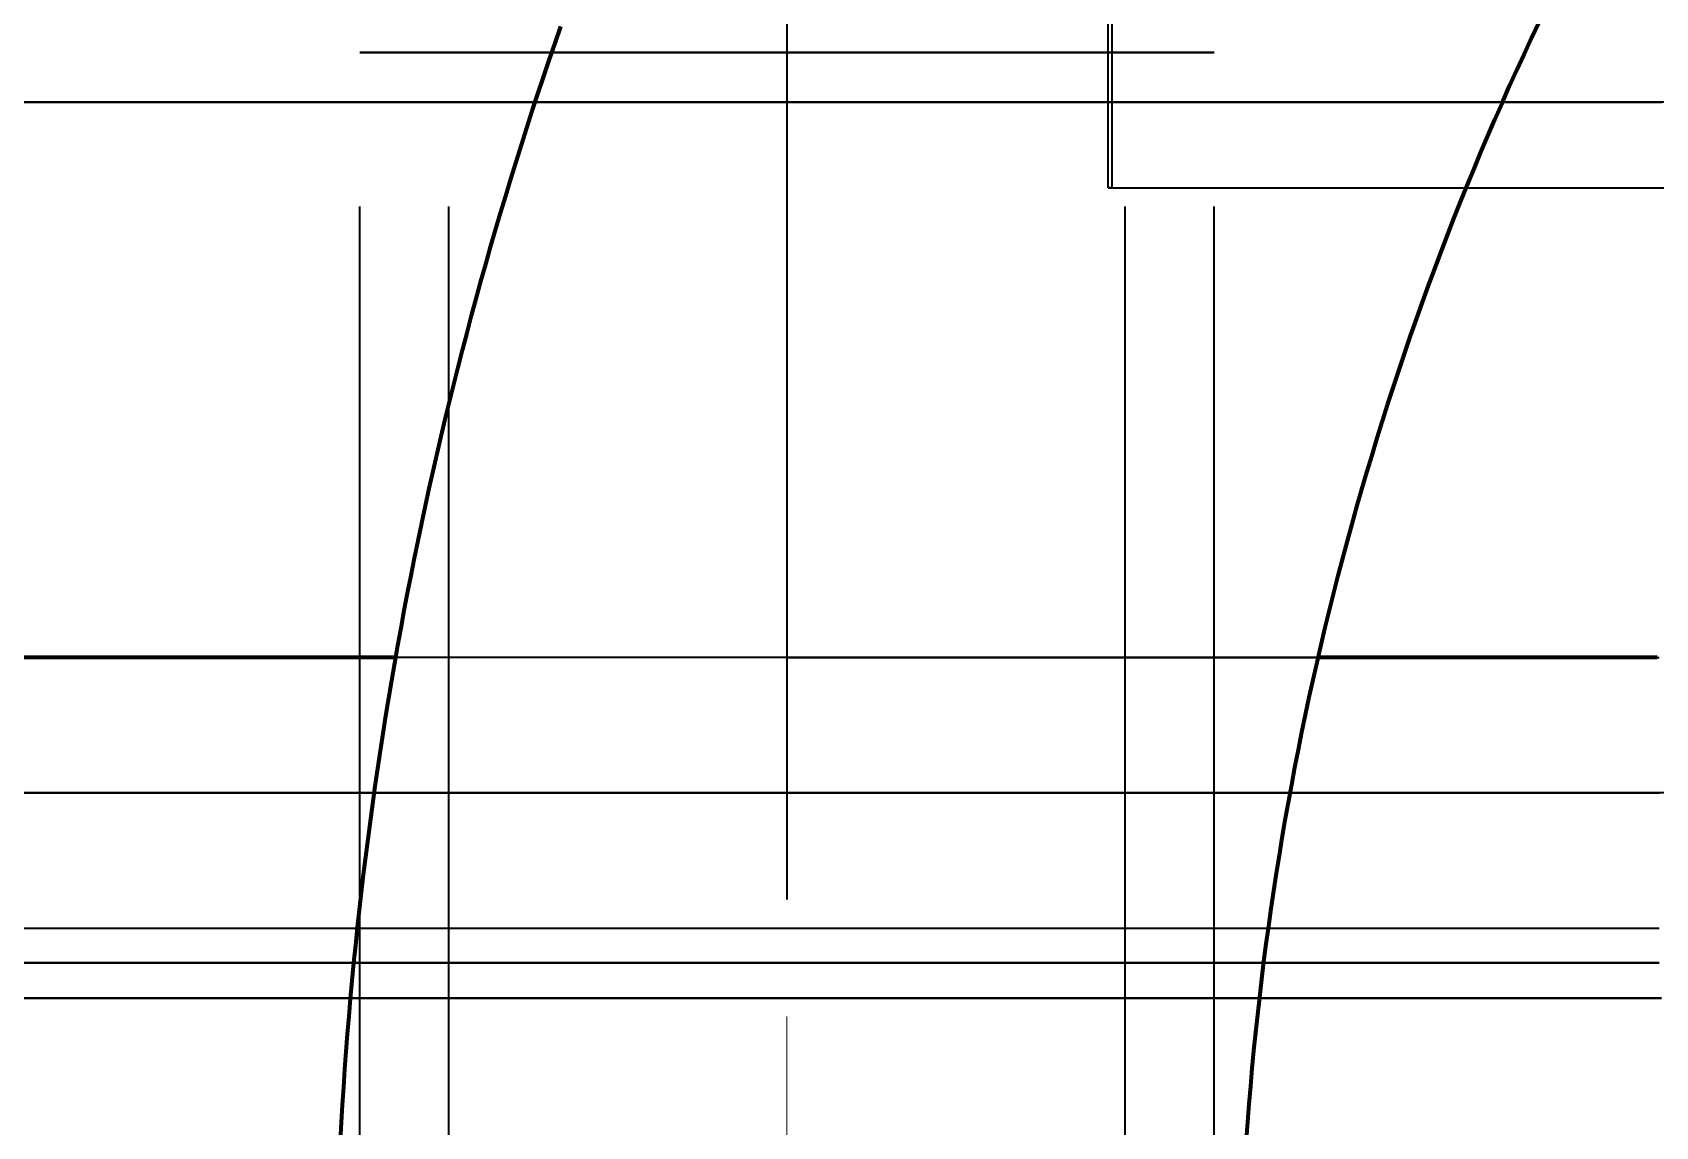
# Model space of a CAD drawing. Header units: millimetres. Extents: x 0 to 2382, y 0 to 420.
# Drawn here: x 292.793 to 297.352, y 327.101 to 330.174 of the extents above; entities that cross this region are included whole.
import ezdxf

# ---------------------------------------------------------------- set-up
doc = ezdxf.new("R2010")
doc.units = ezdxf.units.MM
doc.linetypes.add('IRAM-E-TRAZOS', pattern=[5, 4, -1])
doc.linetypes.add('IRAM-F-TRAZO-PUNTO', pattern=[20, 15, -2, 1, -2])
for name, color, linetype, lineweight in [('01-VISIBLE', 7, 'CONTINUOUS', 70), ('02-OCULTA', 4, 'IRAM-E-TRAZOS', 35), ('03-EJE', 1, 'IRAM-F-TRAZO-PUNTO', 18), ('08-FINA', 5, 'CONTINUOUS', 18)]:
    doc.layers.add(name, color=color, linetype=linetype, lineweight=lineweight)

msp = doc.modelspace()

# ---------------------------------------------------------------- linework, layer by layer
at = {"layer": '01-VISIBLE'}
for points in [[(296.2033, 327.0643), (296.2069, 327.1144), (296.2108, 327.1645), (296.215, 327.2146), (296.2195, 327.2646), (296.2242, 327.3146), (296.2293, 327.3646), (296.2346, 327.4145), (296.2402, 327.4645), (296.2462, 327.5143), (296.2523, 327.5642), (296.2588, 327.614), (296.2656, 327.6638), (296.2727, 327.7135), (296.28, 327.7632), (296.2876, 327.8128), (296.2956, 327.8624), (296.3038, 327.912), (296.3122, 327.9615), (296.321, 328.011), (296.3301, 328.0604), (296.3394, 328.1097), (296.349, 328.159), (296.3589, 328.2083), (296.3691, 328.2575), (296.3796, 328.3066), (296.3903, 328.3557), (296.4014, 328.4047), (296.4127, 328.4536), (296.4243, 328.5025), (296.4362, 328.5513), (296.4483, 328.6), (296.4608, 328.6487), (296.4735, 328.6973), (296.4865, 328.7458), (296.4998, 328.7942), (296.5133, 328.8426), (296.5272, 328.8909), (296.5413, 328.9391), (296.5557, 328.9872), (296.5703, 329.0353), (296.5853, 329.0832), (296.6005, 329.1311), (296.616, 329.1789), (296.6318, 329.2266), (296.6478, 329.2742), (296.6641, 329.3217), (296.6807, 329.3691), (296.6976, 329.4164), (296.7147, 329.4636), (296.7321, 329.5107), (296.7498, 329.5578), (296.7678, 329.6047), (296.786, 329.6515), (296.8045, 329.6982), (296.8232, 329.7448), (296.8422, 329.7913), (296.8615, 329.8377), (296.8811, 329.8839), (296.9009, 329.9301), (296.921, 329.9761), (296.9413, 330.022), (296.962, 330.0678), (296.9828, 330.1135), (297.004, 330.1591), (297.0254, 330.2045)], [(293.6585, 327.0619), (293.6612, 327.1118), (293.6642, 327.1617), (293.6675, 327.2116), (293.6709, 327.2615), (293.6745, 327.3114), (293.6784, 327.3612), (293.6825, 327.4111), (293.6869, 327.4609), (293.6914, 327.5107), (293.6962, 327.5605), (293.7011, 327.6102), (293.7063, 327.66), (293.7118, 327.7097), (293.7174, 327.7594), (293.7233, 327.809), (293.7294, 327.8587), (293.7357, 327.9083), (293.7422, 327.9579), (293.749, 328.0074), (293.7559, 328.0569), (293.7631, 328.1064), (293.7705, 328.1559), (293.7781, 328.2053), (293.786, 328.2547), (293.794, 328.3041), (293.8023, 328.3534), (293.8108, 328.4026), (293.8196, 328.4519), (293.8285, 328.5011), (293.8376, 328.5503), (293.847, 328.5994), (293.8566, 328.6485), (293.8664, 328.6975), (293.8765, 328.7465), (293.8867, 328.7954), (293.8972, 328.8443), (293.9078, 328.8932), (293.9187, 328.942), (293.9299, 328.9908), (293.9412, 329.0395), (293.9527, 329.0881), (293.9645, 329.1367), (293.9765, 329.1853), (293.9887, 329.2338), (294.0011, 329.2822), (294.0137, 329.3306), (294.0265, 329.3789), (294.0396, 329.4272), (294.0528, 329.4754), (294.0663, 329.5236), (294.08, 329.5717), (294.0939, 329.6197), (294.108, 329.6677), (294.1224, 329.7156), (294.1369, 329.7635), (294.1517, 329.8112), (294.1666, 329.859), (294.1818, 329.9066), (294.1972, 329.9542), (294.2128, 330.0017), (294.2286, 330.0491), (294.2446, 330.0965), (294.2609, 330.1438), (294.2773, 330.191)], [(293.8136, 328.4182), (293.7636, 328.4182), (293.7135, 328.4182), (293.6635, 328.4182), (293.6135, 328.4182), (293.5635, 328.4182), (293.5135, 328.4182), (293.4635, 328.4182), (293.4134, 328.4182), (293.3634, 328.4182), (293.3134, 328.4182), (293.2634, 328.4182), (293.2134, 328.4182), (293.1634, 328.4182), (293.1133, 328.4182), (293.0633, 328.4182), (293.0133, 328.4182), (292.9633, 328.4182), (292.9133, 328.4182), (292.8633, 328.4182), (292.8132, 328.4182), (292.7632, 328.4182)], [(297.3571, 328.4182), (297.307, 328.4182), (297.2568, 328.4182), (297.2067, 328.4182), (297.1566, 328.4182), (297.1064, 328.4182), (297.0563, 328.4182), (297.0061, 328.4182), (296.956, 328.4182), (296.9059, 328.4182), (296.8557, 328.4182), (296.8056, 328.4182), (296.7555, 328.4182), (296.7053, 328.4182), (296.6552, 328.4182), (296.605, 328.4182), (296.5549, 328.4182), (296.5048, 328.4182), (296.4546, 328.4182), (296.4045, 328.4182)]]:
    msp.add_lwpolyline(points, dxfattribs=at)
at = {"layer": '02-OCULTA'}
for p, q in [((294.9125, 331.7382), (294.9125, 327.461)), ((295.815, 329.7382), (295.815, 331.7382)), ((295.825, 331.7403), (295.825, 329.7382)), ((293.7125, 215.685), (293.7125, 330.1182)), ((293.9625, 215.685), (293.9625, 330.1182)), ((295.8625, 215.685), (295.8625, 330.1182)), ((296.1125, 215.685), (296.1125, 330.1182)), ((295.815, 329.7382), (298.413, 329.7382)), ((295.825, 329.7382), (295.815, 329.7382)), ((295.825, 329.7382), (298.423, 329.7382))]:
    msp.add_line(p, q, dxfattribs=at)
for points in [[(297.0254, 330.2045), (297.004, 330.1591), (296.9828, 330.1135), (296.962, 330.0678), (296.9413, 330.022), (296.921, 329.9761), (296.9009, 329.9301), (296.8811, 329.8839), (296.8615, 329.8377), (296.8422, 329.7913), (296.8232, 329.7448), (296.8045, 329.6982), (296.786, 329.6515), (296.7678, 329.6047), (296.7498, 329.5578), (296.7321, 329.5107), (296.7147, 329.4636), (296.6976, 329.4164), (296.6807, 329.3691), (296.6641, 329.3217), (296.6478, 329.2742), (296.6318, 329.2266), (296.616, 329.1789), (296.6005, 329.1311), (296.5853, 329.0832), (296.5703, 329.0353), (296.5557, 328.9872), (296.5413, 328.9391), (296.5272, 328.8909), (296.5133, 328.8426), (296.4998, 328.7942), (296.4865, 328.7458), (296.4735, 328.6973), (296.4608, 328.6487), (296.4483, 328.6), (296.4362, 328.5513), (296.4243, 328.5025), (296.4127, 328.4536), (296.4014, 328.4047), (296.3903, 328.3557), (296.3796, 328.3066), (296.3691, 328.2575), (296.3589, 328.2083), (296.349, 328.159), (296.3394, 328.1097), (296.3301, 328.0604), (296.321, 328.011), (296.3122, 327.9615), (296.3038, 327.912), (296.2956, 327.8624), (296.2876, 327.8128), (296.28, 327.7632), (296.2727, 327.7135), (296.2656, 327.6638), (296.2588, 327.614), (296.2523, 327.5642), (296.2462, 327.5143), (296.2402, 327.4645), (296.2346, 327.4145), (296.2293, 327.3646), (296.2242, 327.3146), (296.2195, 327.2646), (296.215, 327.2146), (296.2108, 327.1645), (296.2069, 327.1144), (296.2033, 327.0643)], [(294.2773, 330.191), (294.2609, 330.1438), (294.2446, 330.0965), (294.2286, 330.0491), (294.2128, 330.0017), (294.1972, 329.9542), (294.1818, 329.9066), (294.1666, 329.859), (294.1517, 329.8112), (294.1369, 329.7635), (294.1224, 329.7156), (294.108, 329.6677), (294.0939, 329.6197), (294.08, 329.5717), (294.0663, 329.5236), (294.0528, 329.4754), (294.0396, 329.4272), (294.0265, 329.3789), (294.0137, 329.3306), (294.0011, 329.2822), (293.9887, 329.2338), (293.9765, 329.1853), (293.9645, 329.1367), (293.9527, 329.0881), (293.9412, 329.0395), (293.9299, 328.9908), (293.9187, 328.942), (293.9078, 328.8932), (293.8972, 328.8443), (293.8867, 328.7954), (293.8765, 328.7465), (293.8664, 328.6975), (293.8566, 328.6485), (293.847, 328.5994), (293.8376, 328.5503), (293.8285, 328.5011), (293.8196, 328.4519), (293.8108, 328.4026), (293.8023, 328.3534), (293.794, 328.3041), (293.786, 328.2547), (293.7781, 328.2053), (293.7705, 328.1559), (293.7631, 328.1064), (293.7559, 328.0569), (293.749, 328.0074), (293.7422, 327.9579), (293.7357, 327.9083), (293.7294, 327.8587), (293.7233, 327.809), (293.7174, 327.7594), (293.7118, 327.7097), (293.7063, 327.66), (293.7011, 327.6102), (293.6962, 327.5605), (293.6914, 327.5107), (293.6869, 327.4609), (293.6825, 327.4111), (293.6784, 327.3612), (293.6745, 327.3114), (293.6709, 327.2615), (293.6675, 327.2116), (293.6642, 327.1617), (293.6612, 327.1118), (293.6585, 327.0619)], [(294.9125, 330.1182), (294.8625, 330.1182), (294.8125, 330.1182), (294.7625, 330.1182), (294.7125, 330.1182), (294.6625, 330.1182), (294.6125, 330.1182), (294.5625, 330.1182), (294.5125, 330.1182), (294.4625, 330.1182), (294.4125, 330.1182), (294.3625, 330.1182), (294.3125, 330.1182), (294.2625, 330.1182), (294.2125, 330.1182), (294.1625, 330.1182), (294.1125, 330.1182), (294.0625, 330.1182), (294.0125, 330.1182), (293.9625, 330.1182), (293.9125, 330.1182), (293.8625, 330.1182), (293.8125, 330.1182), (293.7625, 330.1182), (293.7125, 330.1182)], [(293.7125, 330.1182), (293.7625, 330.1182), (293.8125, 330.1182), (293.8625, 330.1182), (293.9125, 330.1182), (293.9625, 330.1182), (294.0125, 330.1182), (294.0625, 330.1182), (294.1125, 330.1182), (294.1625, 330.1182), (294.2125, 330.1182), (294.2625, 330.1182), (294.3125, 330.1182), (294.3625, 330.1182), (294.4125, 330.1182), (294.4625, 330.1182), (294.5125, 330.1182), (294.5625, 330.1182), (294.6125, 330.1182), (294.6625, 330.1182), (294.7125, 330.1182), (294.7625, 330.1182), (294.8125, 330.1182), (294.8625, 330.1182), (294.9125, 330.1182), (294.9625, 330.1182), (295.0125, 330.1182), (295.0625, 330.1182), (295.1125, 330.1182), (295.1625, 330.1182), (295.2125, 330.1182), (295.2625, 330.1182), (295.3125, 330.1182), (295.3625, 330.1182), (295.4125, 330.1182), (295.4625, 330.1182), (295.5125, 330.1182), (295.5625, 330.1182), (295.6125, 330.1182), (295.6625, 330.1182), (295.7125, 330.1182), (295.7625, 330.1182), (295.8125, 330.1182), (295.8625, 330.1182), (295.9125, 330.1182), (295.9625, 330.1182), (296.0125, 330.1182), (296.0625, 330.1182), (296.1125, 330.1182)], [(294.9125, 330.1182), (294.8625, 330.1182), (294.8125, 330.1182), (294.7625, 330.1182), (294.7125, 330.1182), (294.6625, 330.1182), (294.6125, 330.1182), (294.5625, 330.1182), (294.5125, 330.1182), (294.4625, 330.1182), (294.4125, 330.1182), (294.3625, 330.1182), (294.3125, 330.1182), (294.2625, 330.1182), (294.2125, 330.1182), (294.1625, 330.1182), (294.1125, 330.1182), (294.0625, 330.1182), (294.0125, 330.1182), (293.9625, 330.1182)], [(293.9625, 330.1182), (294.0125, 330.1182), (294.0625, 330.1182), (294.1125, 330.1182), (294.1625, 330.1182), (294.2125, 330.1182), (294.2625, 330.1182), (294.3125, 330.1182), (294.3625, 330.1182), (294.4125, 330.1182), (294.4625, 330.1182), (294.5125, 330.1182), (294.5625, 330.1182), (294.6125, 330.1182), (294.6625, 330.1182), (294.7125, 330.1182), (294.7625, 330.1182), (294.8125, 330.1182), (294.8625, 330.1182), (294.9125, 330.1182), (294.9625, 330.1182), (295.0125, 330.1182), (295.0625, 330.1182), (295.1125, 330.1182), (295.1625, 330.1182), (295.2125, 330.1182), (295.2625, 330.1182), (295.3125, 330.1182), (295.3625, 330.1182), (295.4125, 330.1182), (295.4625, 330.1182), (295.5125, 330.1182), (295.5625, 330.1182), (295.6125, 330.1182), (295.6625, 330.1182), (295.7125, 330.1182), (295.7625, 330.1182), (295.8125, 330.1182), (295.8625, 330.1182)], [(296.1125, 330.1182), (296.0603, 330.1182), (296.0082, 330.1182), (295.956, 330.1182), (295.9038, 330.1182), (295.8516, 330.1182), (295.7995, 330.1182), (295.7473, 330.1182), (295.6951, 330.1182), (295.6429, 330.1182), (295.5908, 330.1182), (295.5386, 330.1182), (295.4864, 330.1182), (295.4342, 330.1182), (295.3821, 330.1182), (295.3299, 330.1182), (295.2777, 330.1182), (295.2255, 330.1182), (295.1734, 330.1182), (295.1212, 330.1182), (295.069, 330.1182), (295.0168, 330.1182), (294.9647, 330.1182), (294.9125, 330.1182)], [(295.8625, 330.1182), (295.8125, 330.1182), (295.7625, 330.1182), (295.7125, 330.1182), (295.6625, 330.1182), (295.6125, 330.1182), (295.5625, 330.1182), (295.5125, 330.1182), (295.4625, 330.1182), (295.4125, 330.1182), (295.3625, 330.1182), (295.3125, 330.1182), (295.2625, 330.1182), (295.2125, 330.1182), (295.1625, 330.1182), (295.1125, 330.1182), (295.0625, 330.1182), (295.0125, 330.1182), (294.9625, 330.1182), (294.9125, 330.1182)], [(294.9125, 329.9782), (294.8624, 329.9782), (294.8122, 329.9782), (294.7621, 329.9782), (294.7119, 329.9782), (294.6618, 329.9782), (294.6116, 329.9782), (294.5615, 329.9782), (294.5113, 329.9782), (294.4612, 329.9782), (294.411, 329.9782), (294.3609, 329.9782), (294.3107, 329.9782), (294.2606, 329.9782), (294.2104, 329.9782), (294.1603, 329.9782), (294.1101, 329.9782), (294.06, 329.9782), (294.0098, 329.9782), (293.9597, 329.9782), (293.9095, 329.9782), (293.8594, 329.9782), (293.8092, 329.9782), (293.7591, 329.9782), (293.7089, 329.9782), (293.6588, 329.9782), (293.6086, 329.9782), (293.5585, 329.9782), (293.5083, 329.9782), (293.4582, 329.9782), (293.408, 329.9782), (293.3579, 329.9782), (293.3077, 329.9782), (293.2576, 329.9782), (293.2074, 329.9782), (293.1573, 329.9782), (293.1071, 329.9782), (293.057, 329.9782), (293.0068, 329.9782), (292.9567, 329.9782), (292.9065, 329.9782), (292.8564, 329.9782), (292.8062, 329.9782), (292.7561, 329.9782)], [(292.7561, 329.9782), (292.8062, 329.9782), (292.8564, 329.9782), (292.9065, 329.9782), (292.9567, 329.9782), (293.0068, 329.9782), (293.057, 329.9782), (293.1071, 329.9782), (293.1573, 329.9782), (293.2074, 329.9782), (293.2576, 329.9782), (293.3077, 329.9782), (293.3579, 329.9782), (293.408, 329.9782), (293.4582, 329.9782), (293.5083, 329.9782), (293.5585, 329.9782), (293.6086, 329.9782), (293.6588, 329.9782), (293.7089, 329.9782), (293.7591, 329.9782), (293.8092, 329.9782), (293.8594, 329.9782), (293.9095, 329.9782), (293.9597, 329.9782), (294.0098, 329.9782), (294.06, 329.9782), (294.1101, 329.9782), (294.1603, 329.9782), (294.2104, 329.9782), (294.2606, 329.9782), (294.3107, 329.9782), (294.3609, 329.9782), (294.411, 329.9782), (294.4612, 329.9782), (294.5113, 329.9782), (294.5615, 329.9782), (294.6116, 329.9782), (294.6618, 329.9782), (294.7119, 329.9782), (294.7621, 329.9782), (294.8122, 329.9782), (294.8624, 329.9782), (294.9125, 329.9782), (294.9626, 329.9782), (295.0128, 329.9782), (295.0629, 329.9782), (295.1131, 329.9782), (295.1632, 329.9782), (295.2134, 329.9782), (295.2635, 329.9782), (295.3137, 329.9782), (295.3638, 329.9782), (295.414, 329.9782), (295.4641, 329.9782), (295.5143, 329.9782), (295.5644, 329.9782), (295.6146, 329.9782), (295.6647, 329.9782), (295.7149, 329.9782), (295.765, 329.9782), (295.8152, 329.9782), (295.8653, 329.9782), (295.9155, 329.9782), (295.9656, 329.9782), (296.0158, 329.9782), (296.0659, 329.9782), (296.1161, 329.9782), (296.1662, 329.9782), (296.2164, 329.9782), (296.2665, 329.9782), (296.3167, 329.9782), (296.3668, 329.9782), (296.417, 329.9782), (296.4671, 329.9782), (296.5173, 329.9782), (296.5674, 329.9782), (296.6176, 329.9782), (296.6677, 329.9782), (296.7179, 329.9782), (296.768, 329.9782), (296.8182, 329.9782), (296.8683, 329.9782), (296.9185, 329.9782), (296.9686, 329.9782), (297.0188, 329.9782), (297.0689, 329.9782), (297.1191, 329.9782), (297.1692, 329.9782), (297.2194, 329.9782), (297.2695, 329.9782), (297.3197, 329.9782), (297.3698, 329.9782)], [(294.9125, 329.9782), (294.8625, 329.9782), (294.8125, 329.9782), (294.7625, 329.9782), (294.7125, 329.9782), (294.6625, 329.9782), (294.6125, 329.9782), (294.5625, 329.9782), (294.5125, 329.9782), (294.4625, 329.9782), (294.4125, 329.9782), (294.3625, 329.9782), (294.3125, 329.9782), (294.2625, 329.9782), (294.2125, 329.9782), (294.1625, 329.9782), (294.1125, 329.9782), (294.0625, 329.9782), (294.0125, 329.9782), (293.9625, 329.9782), (293.9125, 329.9782), (293.8625, 329.9782), (293.8125, 329.9782), (293.7625, 329.9782), (293.7125, 329.9782), (293.6625, 329.9782), (293.6125, 329.9782), (293.5625, 329.9782), (293.5125, 329.9782), (293.4625, 329.9782), (293.4125, 329.9782), (293.3625, 329.9782), (293.3125, 329.9782), (293.2625, 329.9782), (293.2125, 329.9782), (293.1625, 329.9782), (293.1125, 329.9782), (293.0625, 329.9782), (293.0125, 329.9782), (292.9625, 329.9782), (292.9125, 329.9782), (292.8625, 329.9782), (292.8125, 329.9782), (292.7625, 329.9782)], [(292.7625, 329.9782), (292.8125, 329.9782), (292.8625, 329.9782), (292.9125, 329.9782), (292.9625, 329.9782), (293.0125, 329.9782), (293.0625, 329.9782), (293.1125, 329.9782), (293.1625, 329.9782), (293.2125, 329.9782), (293.2625, 329.9782), (293.3125, 329.9782), (293.3625, 329.9782), (293.4125, 329.9782), (293.4625, 329.9782), (293.5125, 329.9782), (293.5625, 329.9782), (293.6125, 329.9782), (293.6625, 329.9782), (293.7125, 329.9782), (293.7625, 329.9782), (293.8125, 329.9782), (293.8625, 329.9782), (293.9125, 329.9782), (293.9625, 329.9782), (294.0125, 329.9782), (294.0625, 329.9782), (294.1125, 329.9782), (294.1625, 329.9782), (294.2125, 329.9782), (294.2625, 329.9782), (294.3125, 329.9782), (294.3625, 329.9782), (294.4125, 329.9782), (294.4625, 329.9782), (294.5125, 329.9782), (294.5625, 329.9782), (294.6125, 329.9782), (294.6625, 329.9782), (294.7125, 329.9782), (294.7625, 329.9782), (294.8125, 329.9782), (294.8625, 329.9782), (294.9125, 329.9782), (294.9625, 329.9782), (295.0125, 329.9782), (295.0625, 329.9782), (295.1125, 329.9782), (295.1625, 329.9782), (295.2125, 329.9782), (295.2625, 329.9782), (295.3125, 329.9782), (295.3625, 329.9782), (295.4125, 329.9782), (295.4625, 329.9782), (295.5125, 329.9782), (295.5625, 329.9782), (295.6125, 329.9782), (295.6625, 329.9782), (295.7125, 329.9782), (295.7625, 329.9782), (295.8125, 329.9782), (295.8625, 329.9782), (295.9125, 329.9782), (295.9625, 329.9782), (296.0125, 329.9782), (296.0625, 329.9782), (296.1125, 329.9782), (296.1625, 329.9782), (296.2125, 329.9782), (296.2625, 329.9782), (296.3125, 329.9782), (296.3625, 329.9782), (296.4125, 329.9782), (296.4625, 329.9782), (296.5125, 329.9782), (296.5625, 329.9782), (296.6125, 329.9782), (296.6625, 329.9782), (296.7125, 329.9782), (296.7625, 329.9782), (296.8125, 329.9782), (296.8625, 329.9782), (296.9125, 329.9782), (296.9625, 329.9782), (297.0125, 329.9782), (297.0625, 329.9782), (297.1125, 329.9782), (297.1625, 329.9782), (297.2125, 329.9782), (297.2625, 329.9782), (297.3125, 329.9782), (297.3625, 329.9782)], [(297.3956, 329.9782), (297.3449, 329.9782), (297.2943, 329.9782), (297.2436, 329.9782), (297.1929, 329.9782), (297.1422, 329.9782), (297.0916, 329.9782), (297.0409, 329.9782), (296.9902, 329.9782), (296.9395, 329.9782), (296.8889, 329.9782), (296.8382, 329.9782), (296.7875, 329.9782), (296.7368, 329.9782), (296.6861, 329.9782), (296.6355, 329.9782), (296.5848, 329.9782), (296.5341, 329.9782), (296.4834, 329.9782), (296.4328, 329.9782), (296.3821, 329.9782), (296.3314, 329.9782), (296.2807, 329.9782), (296.2301, 329.9782), (296.1794, 329.9782), (296.1287, 329.9782), (296.078, 329.9782), (296.0274, 329.9782), (295.9767, 329.9782), (295.926, 329.9782), (295.8753, 329.9782), (295.8247, 329.9782), (295.774, 329.9782), (295.7233, 329.9782), (295.6726, 329.9782), (295.622, 329.9782), (295.5713, 329.9782), (295.5206, 329.9782), (295.4699, 329.9782), (295.4193, 329.9782), (295.3686, 329.9782), (295.3179, 329.9782), (295.2672, 329.9782), (295.2166, 329.9782), (295.1659, 329.9782), (295.1152, 329.9782), (295.0645, 329.9782), (295.0139, 329.9782), (294.9632, 329.9782), (294.9125, 329.9782)], [(297.3698, 329.9782), (297.3197, 329.9782), (297.2695, 329.9782), (297.2194, 329.9782), (297.1692, 329.9782), (297.1191, 329.9782), (297.0689, 329.9782), (297.0188, 329.9782), (296.9686, 329.9782), (296.9185, 329.9782), (296.8683, 329.9782), (296.8182, 329.9782), (296.768, 329.9782), (296.7179, 329.9782), (296.6677, 329.9782), (296.6176, 329.9782), (296.5674, 329.9782), (296.5173, 329.9782), (296.4671, 329.9782), (296.417, 329.9782), (296.3668, 329.9782), (296.3167, 329.9782), (296.2665, 329.9782), (296.2164, 329.9782), (296.1662, 329.9782), (296.1161, 329.9782), (296.0659, 329.9782), (296.0158, 329.9782), (295.9656, 329.9782), (295.9155, 329.9782), (295.8653, 329.9782), (295.8152, 329.9782), (295.765, 329.9782), (295.7149, 329.9782), (295.6647, 329.9782), (295.6146, 329.9782), (295.5644, 329.9782), (295.5143, 329.9782), (295.4641, 329.9782), (295.414, 329.9782), (295.3638, 329.9782), (295.3137, 329.9782), (295.2635, 329.9782), (295.2134, 329.9782), (295.1632, 329.9782), (295.1131, 329.9782), (295.0629, 329.9782), (295.0128, 329.9782), (294.9626, 329.9782), (294.9125, 329.9782)], [(294.9125, 328.4182), (294.8624, 328.4182), (294.8122, 328.4182), (294.7621, 328.4182), (294.7119, 328.4182), (294.6618, 328.4182), (294.6117, 328.4182), (294.5615, 328.4182), (294.5114, 328.4182), (294.4612, 328.4182), (294.4111, 328.4182), (294.361, 328.4182), (294.3108, 328.4182), (294.2607, 328.4182), (294.2106, 328.4182), (294.1604, 328.4182), (294.1103, 328.4182), (294.0601, 328.4182), (294.01, 328.4182), (293.9599, 328.4182), (293.9097, 328.4182), (293.8596, 328.4182), (293.8094, 328.4182), (293.7593, 328.4182), (293.7092, 328.4182), (293.659, 328.4182), (293.6089, 328.4182), (293.5587, 328.4182), (293.5086, 328.4182), (293.4585, 328.4182), (293.4083, 328.4182), (293.3582, 328.4182), (293.3081, 328.4182), (293.2579, 328.4182), (293.2078, 328.4182), (293.1576, 328.4182), (293.1075, 328.4182), (293.0574, 328.4182), (293.0072, 328.4182), (292.9571, 328.4182), (292.9069, 328.4182), (292.8568, 328.4182), (292.8067, 328.4182), (292.7565, 328.4182)], [(296.4045, 328.4182), (296.3537, 328.4182), (296.3029, 328.4182), (296.2521, 328.4182), (296.2013, 328.4182), (296.1505, 328.4182), (296.0997, 328.4182), (296.0489, 328.4182), (295.9981, 328.4182), (295.9473, 328.4182), (295.8965, 328.4182), (295.8457, 328.4182), (295.7949, 328.4182), (295.7441, 328.4182), (295.6933, 328.4182), (295.6425, 328.4182), (295.5916, 328.4182), (295.5408, 328.4182), (295.49, 328.4182), (295.4392, 328.4182), (295.3884, 328.4182), (295.3376, 328.4182), (295.2868, 328.4182), (295.236, 328.4182), (295.1852, 328.4182), (295.1344, 328.4182), (295.0836, 328.4182), (295.0328, 328.4182), (294.982, 328.4182), (294.9312, 328.4182), (294.8804, 328.4182), (294.8296, 328.4182), (294.7788, 328.4182), (294.728, 328.4182), (294.6772, 328.4182), (294.6264, 328.4182), (294.5756, 328.4182), (294.5248, 328.4182), (294.474, 328.4182), (294.4232, 328.4182), (294.3724, 328.4182), (294.3216, 328.4182), (294.2708, 328.4182), (294.22, 328.4182), (294.1692, 328.4182), (294.1184, 328.4182), (294.0676, 328.4182), (294.0168, 328.4182), (293.966, 328.4182), (293.9152, 328.4182), (293.8644, 328.4182), (293.8136, 328.4182)], [(294.9125, 328.4182), (294.9625, 328.4182), (295.0125, 328.4182), (295.0625, 328.4182), (295.1125, 328.4182), (295.1625, 328.4182), (295.2125, 328.4182), (295.2625, 328.4182), (295.3125, 328.4182), (295.3625, 328.4182), (295.4125, 328.4182), (295.4625, 328.4182), (295.5125, 328.4182), (295.5625, 328.4182), (295.6125, 328.4182), (295.6625, 328.4182), (295.7125, 328.4182), (295.7625, 328.4182), (295.8125, 328.4182), (295.8625, 328.4182), (295.9125, 328.4182), (295.9625, 328.4182), (296.0125, 328.4182), (296.0625, 328.4182), (296.1125, 328.4182), (296.1625, 328.4182), (296.2125, 328.4182), (296.2625, 328.4182), (296.3125, 328.4182), (296.3625, 328.4182), (296.4125, 328.4182), (296.4625, 328.4182), (296.5125, 328.4182), (296.5625, 328.4182), (296.6125, 328.4182), (296.6625, 328.4182), (296.7125, 328.4182), (296.7625, 328.4182), (296.8125, 328.4182), (296.8625, 328.4182), (296.9125, 328.4182), (296.9625, 328.4182), (297.0125, 328.4182), (297.0625, 328.4182), (297.1125, 328.4182), (297.1625, 328.4182), (297.2125, 328.4182), (297.2625, 328.4182), (297.3125, 328.4182), (297.3625, 328.4182)], [(294.9125, 328.0382), (294.8625, 328.0382), (294.8125, 328.0382), (294.7625, 328.0382), (294.7124, 328.0382), (294.6624, 328.0382), (294.6124, 328.0382), (294.5624, 328.0382), (294.5124, 328.0382), (294.4624, 328.0382), (294.4124, 328.0382), (294.3624, 328.0382), (294.3123, 328.0382), (294.2623, 328.0382), (294.2123, 328.0382), (294.1623, 328.0382), (294.1123, 328.0382), (294.0623, 328.0382), (294.0123, 328.0382), (293.9623, 328.0382), (293.9122, 328.0382), (293.8622, 328.0382), (293.8122, 328.0382), (293.7622, 328.0382), (293.7122, 328.0382), (293.6622, 328.0382), (293.6122, 328.0382), (293.5622, 328.0382), (293.5121, 328.0382), (293.4621, 328.0382), (293.4121, 328.0382), (293.3621, 328.0382), (293.3121, 328.0382), (293.2621, 328.0382), (293.2121, 328.0382), (293.1621, 328.0382), (293.112, 328.0382), (293.062, 328.0382), (293.012, 328.0382), (292.962, 328.0382), (292.912, 328.0382), (292.862, 328.0382), (292.812, 328.0382), (292.762, 328.0382)], [(292.762, 328.0382), (292.812, 328.0382), (292.862, 328.0382), (292.912, 328.0382), (292.962, 328.0382), (293.012, 328.0382), (293.062, 328.0382), (293.112, 328.0382), (293.1621, 328.0382), (293.2121, 328.0382), (293.2621, 328.0382), (293.3121, 328.0382), (293.3621, 328.0382), (293.4121, 328.0382), (293.4621, 328.0382), (293.5121, 328.0382), (293.5622, 328.0382), (293.6122, 328.0382), (293.6622, 328.0382), (293.7122, 328.0382), (293.7622, 328.0382), (293.8122, 328.0382), (293.8622, 328.0382), (293.9122, 328.0382), (293.9623, 328.0382), (294.0123, 328.0382), (294.0623, 328.0382), (294.1123, 328.0382), (294.1623, 328.0382), (294.2123, 328.0382), (294.2623, 328.0382), (294.3123, 328.0382), (294.3624, 328.0382), (294.4124, 328.0382), (294.4624, 328.0382), (294.5124, 328.0382), (294.5624, 328.0382), (294.6124, 328.0382), (294.6624, 328.0382), (294.7124, 328.0382), (294.7625, 328.0382), (294.8125, 328.0382), (294.8625, 328.0382), (294.9125, 328.0382), (294.9625, 328.0382), (295.0125, 328.0382), (295.0625, 328.0382), (295.1125, 328.0382), (295.1626, 328.0382), (295.2126, 328.0382), (295.2626, 328.0382), (295.3126, 328.0382), (295.3626, 328.0382), (295.4126, 328.0382), (295.4626, 328.0382), (295.5126, 328.0382), (295.5627, 328.0382), (295.6127, 328.0382), (295.6627, 328.0382), (295.7127, 328.0382), (295.7627, 328.0382), (295.8127, 328.0382), (295.8627, 328.0382), (295.9127, 328.0382), (295.9628, 328.0382), (296.0128, 328.0382), (296.0628, 328.0382), (296.1128, 328.0382), (296.1628, 328.0382), (296.2128, 328.0382), (296.2628, 328.0382), (296.3128, 328.0382), (296.3629, 328.0382), (296.4129, 328.0382), (296.4629, 328.0382), (296.5129, 328.0382), (296.5629, 328.0382), (296.6129, 328.0382), (296.6629, 328.0382), (296.7129, 328.0382), (296.763, 328.0382), (296.813, 328.0382), (296.863, 328.0382), (296.913, 328.0382), (296.963, 328.0382), (297.013, 328.0382), (297.063, 328.0382), (297.113, 328.0382), (297.1631, 328.0382), (297.2131, 328.0382), (297.2631, 328.0382), (297.3131, 328.0382), (297.3631, 328.0382)], [(294.9125, 328.0382), (294.8625, 328.0382), (294.8125, 328.0382), (294.7625, 328.0382), (294.7125, 328.0382), (294.6625, 328.0382), (294.6125, 328.0382), (294.5625, 328.0382), (294.5125, 328.0382), (294.4625, 328.0382), (294.4125, 328.0382), (294.3625, 328.0382), (294.3125, 328.0382), (294.2625, 328.0382), (294.2125, 328.0382), (294.1625, 328.0382), (294.1125, 328.0382), (294.0625, 328.0382), (294.0125, 328.0382), (293.9625, 328.0382), (293.9125, 328.0382), (293.8625, 328.0382), (293.8125, 328.0382), (293.7625, 328.0382), (293.7125, 328.0382), (293.6625, 328.0382), (293.6125, 328.0382), (293.5625, 328.0382), (293.5125, 328.0382), (293.4625, 328.0382), (293.4125, 328.0382), (293.3625, 328.0382), (293.3125, 328.0382), (293.2625, 328.0382), (293.2125, 328.0382), (293.1625, 328.0382), (293.1125, 328.0382), (293.0625, 328.0382), (293.0125, 328.0382), (292.9625, 328.0382), (292.9125, 328.0382), (292.8625, 328.0382), (292.8125, 328.0382), (292.7625, 328.0382)], [(292.7625, 328.0382), (292.8125, 328.0382), (292.8625, 328.0382), (292.9125, 328.0382), (292.9625, 328.0382), (293.0125, 328.0382), (293.0625, 328.0382), (293.1125, 328.0382), (293.1625, 328.0382), (293.2125, 328.0382), (293.2625, 328.0382), (293.3125, 328.0382), (293.3625, 328.0382), (293.4125, 328.0382), (293.4625, 328.0382), (293.5125, 328.0382), (293.5625, 328.0382), (293.6125, 328.0382), (293.6625, 328.0382), (293.7125, 328.0382), (293.7625, 328.0382), (293.8125, 328.0382), (293.8625, 328.0382), (293.9125, 328.0382), (293.9625, 328.0382), (294.0125, 328.0382), (294.0625, 328.0382), (294.1125, 328.0382), (294.1625, 328.0382), (294.2125, 328.0382), (294.2625, 328.0382), (294.3125, 328.0382), (294.3625, 328.0382), (294.4125, 328.0382), (294.4625, 328.0382), (294.5125, 328.0382), (294.5625, 328.0382), (294.6125, 328.0382), (294.6625, 328.0382), (294.7125, 328.0382), (294.7625, 328.0382), (294.8125, 328.0382), (294.8625, 328.0382), (294.9125, 328.0382), (294.9625, 328.0382), (295.0125, 328.0382), (295.0625, 328.0382), (295.1125, 328.0382), (295.1625, 328.0382), (295.2125, 328.0382), (295.2625, 328.0382), (295.3125, 328.0382), (295.3625, 328.0382), (295.4125, 328.0382), (295.4625, 328.0382), (295.5125, 328.0382), (295.5625, 328.0382), (295.6125, 328.0382), (295.6625, 328.0382), (295.7125, 328.0382), (295.7625, 328.0382), (295.8125, 328.0382), (295.8625, 328.0382), (295.9125, 328.0382), (295.9625, 328.0382), (296.0125, 328.0382), (296.0625, 328.0382), (296.1125, 328.0382), (296.1625, 328.0382), (296.2125, 328.0382), (296.2625, 328.0382), (296.3125, 328.0382), (296.3625, 328.0382), (296.4125, 328.0382), (296.4625, 328.0382), (296.5125, 328.0382), (296.5625, 328.0382), (296.6125, 328.0382), (296.6625, 328.0382), (296.7125, 328.0382), (296.7625, 328.0382), (296.8125, 328.0382), (296.8625, 328.0382), (296.9125, 328.0382), (296.9625, 328.0382), (297.0125, 328.0382), (297.0625, 328.0382), (297.1125, 328.0382), (297.1625, 328.0382), (297.2125, 328.0382), (297.2625, 328.0382), (297.3125, 328.0382), (297.3625, 328.0382)], [(292.7741, 328.0382), (292.8244, 328.0382), (292.8748, 328.0382), (292.9251, 328.0382), (292.9754, 328.0382), (293.0257, 328.0382), (293.076, 328.0382), (293.1263, 328.0382), (293.1767, 328.0382), (293.227, 328.0382), (293.2773, 328.0382), (293.3276, 328.0382), (293.3779, 328.0382), (293.4282, 328.0382), (293.4785, 328.0382), (293.5289, 328.0382), (293.5792, 328.0382), (293.6295, 328.0382), (293.6798, 328.0382), (293.7301, 328.0382), (293.7804, 328.0382), (293.8307, 328.0382), (293.8811, 328.0382), (293.9314, 328.0382), (293.9817, 328.0382), (294.032, 328.0382), (294.0823, 328.0382), (294.1326, 328.0382), (294.1829, 328.0382), (294.2333, 328.0382), (294.2836, 328.0382), (294.3339, 328.0382), (294.3842, 328.0382), (294.4345, 328.0382), (294.4848, 328.0382), (294.5351, 328.0382), (294.5855, 328.0382), (294.6358, 328.0382), (294.6861, 328.0382), (294.7364, 328.0382), (294.7867, 328.0382), (294.837, 328.0382), (294.8873, 328.0382), (294.9377, 328.0382), (294.988, 328.0382), (295.0383, 328.0382), (295.0886, 328.0382), (295.1389, 328.0382), (295.1892, 328.0382), (295.2395, 328.0382), (295.2899, 328.0382), (295.3402, 328.0382), (295.3905, 328.0382), (295.4408, 328.0382), (295.4911, 328.0382), (295.5414, 328.0382), (295.5917, 328.0382), (295.6421, 328.0382), (295.6924, 328.0382), (295.7427, 328.0382), (295.793, 328.0382), (295.8433, 328.0382), (295.8936, 328.0382), (295.9439, 328.0382), (295.9943, 328.0382), (296.0446, 328.0382), (296.0949, 328.0382), (296.1452, 328.0382), (296.1955, 328.0382), (296.2458, 328.0382), (296.2961, 328.0382), (296.3465, 328.0382), (296.3968, 328.0382), (296.4471, 328.0382), (296.4974, 328.0382), (296.5477, 328.0382), (296.598, 328.0382), (296.6483, 328.0382), (296.6987, 328.0382), (296.749, 328.0382), (296.7993, 328.0382), (296.8496, 328.0382), (296.8999, 328.0382), (296.9502, 328.0382), (297.0006, 328.0382), (297.0509, 328.0382), (297.1012, 328.0382), (297.1515, 328.0382), (297.2018, 328.0382), (297.2521, 328.0382), (297.3024, 328.0382), (297.3528, 328.0382)], [(294.9125, 328.0382), (294.8619, 328.0382), (294.8112, 328.0382), (294.7606, 328.0382), (294.71, 328.0382), (294.6593, 328.0382), (294.6087, 328.0382), (294.5581, 328.0382), (294.5074, 328.0382), (294.4568, 328.0382), (294.4062, 328.0382), (294.3555, 328.0382), (294.3049, 328.0382), (294.2543, 328.0382), (294.2036, 328.0382), (294.153, 328.0382), (294.1024, 328.0382), (294.0517, 328.0382), (294.0011, 328.0382), (293.9505, 328.0382), (293.8998, 328.0382), (293.8492, 328.0382), (293.7986, 328.0382), (293.7479, 328.0382), (293.6973, 328.0382), (293.6467, 328.0382), (293.596, 328.0382), (293.5454, 328.0382), (293.4948, 328.0382), (293.4441, 328.0382), (293.3935, 328.0382), (293.3429, 328.0382), (293.2922, 328.0382), (293.2416, 328.0382), (293.191, 328.0382), (293.1403, 328.0382), (293.0897, 328.0382), (293.0391, 328.0382), (292.9884, 328.0382), (292.9378, 328.0382), (292.8872, 328.0382), (292.8366, 328.0382), (292.7859, 328.0382)], [(297.3935, 328.0382), (297.3429, 328.0382), (297.2922, 328.0382), (297.2416, 328.0382), (297.191, 328.0382), (297.1403, 328.0382), (297.0897, 328.0382), (297.0391, 328.0382), (296.9884, 328.0382), (296.9378, 328.0382), (296.8872, 328.0382), (296.8366, 328.0382), (296.7859, 328.0382), (296.7353, 328.0382), (296.6847, 328.0382), (296.634, 328.0382), (296.5834, 328.0382), (296.5328, 328.0382), (296.4821, 328.0382), (296.4315, 328.0382), (296.3809, 328.0382), (296.3302, 328.0382), (296.2796, 328.0382), (296.229, 328.0382), (296.1783, 328.0382), (296.1277, 328.0382), (296.0771, 328.0382), (296.0264, 328.0382), (295.9758, 328.0382), (295.9252, 328.0382), (295.8745, 328.0382), (295.8239, 328.0382), (295.7733, 328.0382), (295.7226, 328.0382), (295.672, 328.0382), (295.6214, 328.0382), (295.5707, 328.0382), (295.5201, 328.0382), (295.4695, 328.0382), (295.4188, 328.0382), (295.3682, 328.0382), (295.3176, 328.0382), (295.2669, 328.0382), (295.2163, 328.0382), (295.1657, 328.0382), (295.115, 328.0382), (295.0644, 328.0382), (295.0138, 328.0382), (294.9631, 328.0382), (294.9125, 328.0382)], [(297.3631, 328.0382), (297.3131, 328.0382), (297.2631, 328.0382), (297.2131, 328.0382), (297.1631, 328.0382), (297.113, 328.0382), (297.063, 328.0382), (297.013, 328.0382), (296.963, 328.0382), (296.913, 328.0382), (296.863, 328.0382), (296.813, 328.0382), (296.763, 328.0382), (296.7129, 328.0382), (296.6629, 328.0382), (296.6129, 328.0382), (296.5629, 328.0382), (296.5129, 328.0382), (296.4629, 328.0382), (296.4129, 328.0382), (296.3629, 328.0382), (296.3128, 328.0382), (296.2628, 328.0382), (296.2128, 328.0382), (296.1628, 328.0382), (296.1128, 328.0382), (296.0628, 328.0382), (296.0128, 328.0382), (295.9628, 328.0382), (295.9127, 328.0382), (295.8627, 328.0382), (295.8127, 328.0382), (295.7627, 328.0382), (295.7127, 328.0382), (295.6627, 328.0382), (295.6127, 328.0382), (295.5627, 328.0382), (295.5126, 328.0382), (295.4626, 328.0382), (295.4126, 328.0382), (295.3626, 328.0382), (295.3126, 328.0382), (295.2626, 328.0382), (295.2126, 328.0382), (295.1626, 328.0382), (295.1125, 328.0382), (295.0625, 328.0382), (295.0125, 328.0382), (294.9625, 328.0382), (294.9125, 328.0382)], [(297.3907, 328.0382), (297.3401, 328.0382), (297.2895, 328.0382), (297.2389, 328.0382), (297.1884, 328.0382), (297.1378, 328.0382), (297.0872, 328.0382), (297.0366, 328.0382), (296.9861, 328.0382), (296.9355, 328.0382), (296.8849, 328.0382), (296.8343, 328.0382), (296.7838, 328.0382), (296.7332, 328.0382), (296.6826, 328.0382), (296.632, 328.0382), (296.5815, 328.0382), (296.5309, 328.0382), (296.4803, 328.0382), (296.4297, 328.0382), (296.3792, 328.0382), (296.3286, 328.0382), (296.278, 328.0382), (296.2274, 328.0382), (296.1769, 328.0382), (296.1263, 328.0382), (296.0757, 328.0382), (296.0251, 328.0382), (295.9746, 328.0382), (295.924, 328.0382), (295.8734, 328.0382), (295.8228, 328.0382), (295.7723, 328.0382), (295.7217, 328.0382), (295.6711, 328.0382), (295.6205, 328.0382), (295.57, 328.0382), (295.5194, 328.0382), (295.4688, 328.0382), (295.4182, 328.0382), (295.3677, 328.0382), (295.3171, 328.0382), (295.2665, 328.0382), (295.2159, 328.0382), (295.1654, 328.0382), (295.1148, 328.0382), (295.0642, 328.0382), (295.0136, 328.0382), (294.9631, 328.0382), (294.9125, 328.0382)], [(292.7625, 327.6582), (292.8125, 327.6582), (292.8625, 327.6582), (292.9125, 327.6582), (292.9625, 327.6582), (293.0125, 327.6582), (293.0625, 327.6582), (293.1125, 327.6582), (293.1625, 327.6582), (293.2125, 327.6582), (293.2625, 327.6582), (293.3125, 327.6582), (293.3625, 327.6582), (293.4125, 327.6582), (293.4625, 327.6582), (293.5125, 327.6582), (293.5625, 327.6582), (293.6125, 327.6582), (293.6625, 327.6582), (293.7125, 327.6582), (293.7625, 327.6582), (293.8125, 327.6582), (293.8625, 327.6582), (293.9125, 327.6582), (293.9625, 327.6582), (294.0125, 327.6582), (294.0625, 327.6582), (294.1125, 327.6582), (294.1625, 327.6582), (294.2125, 327.6582), (294.2625, 327.6582), (294.3125, 327.6582), (294.3625, 327.6582), (294.4125, 327.6582), (294.4625, 327.6582), (294.5125, 327.6582), (294.5625, 327.6582), (294.6125, 327.6582), (294.6625, 327.6582), (294.7125, 327.6582), (294.7625, 327.6582), (294.8125, 327.6582), (294.8625, 327.6582), (294.9125, 327.6582)], [(292.7625, 327.6582), (292.8125, 327.6582), (292.8625, 327.6582), (292.9125, 327.6582), (292.9625, 327.6582), (293.0125, 327.6582), (293.0625, 327.6582), (293.1125, 327.6582), (293.1625, 327.6582), (293.2125, 327.6582), (293.2625, 327.6582), (293.3125, 327.6582), (293.3625, 327.6582), (293.4125, 327.6582), (293.4625, 327.6582), (293.5125, 327.6582), (293.5625, 327.6582), (293.6125, 327.6582), (293.6625, 327.6582), (293.7125, 327.6582), (293.7625, 327.6582), (293.8125, 327.6582), (293.8625, 327.6582), (293.9125, 327.6582), (293.9625, 327.6582), (294.0125, 327.6582), (294.0625, 327.6582), (294.1125, 327.6582), (294.1625, 327.6582), (294.2125, 327.6582), (294.2625, 327.6582), (294.3125, 327.6582), (294.3625, 327.6582), (294.4125, 327.6582), (294.4625, 327.6582), (294.5125, 327.6582), (294.5625, 327.6582), (294.6125, 327.6582), (294.6625, 327.6582), (294.7125, 327.6582), (294.7625, 327.6582), (294.8125, 327.6582), (294.8625, 327.6582), (294.9125, 327.6582), (294.9625, 327.6582), (295.0125, 327.6582), (295.0625, 327.6582), (295.1125, 327.6582), (295.1625, 327.6582), (295.2125, 327.6582), (295.2625, 327.6582), (295.3125, 327.6582), (295.3625, 327.6582), (295.4125, 327.6582), (295.4625, 327.6582), (295.5125, 327.6582), (295.5625, 327.6582), (295.6125, 327.6582), (295.6625, 327.6582), (295.7125, 327.6582), (295.7625, 327.6582), (295.8125, 327.6582), (295.8625, 327.6582), (295.9125, 327.6582), (295.9625, 327.6582), (296.0125, 327.6582), (296.0625, 327.6582), (296.1125, 327.6582), (296.1625, 327.6582), (296.2125, 327.6582), (296.2625, 327.6582), (296.3125, 327.6582), (296.3625, 327.6582), (296.4125, 327.6582), (296.4625, 327.6582), (296.5125, 327.6582), (296.5625, 327.6582), (296.6125, 327.6582), (296.6625, 327.6582), (296.7125, 327.6582), (296.7625, 327.6582), (296.8125, 327.6582), (296.8625, 327.6582), (296.9125, 327.6582), (296.9625, 327.6582), (297.0125, 327.6582), (297.0625, 327.6582), (297.1125, 327.6582), (297.1625, 327.6582), (297.2125, 327.6582), (297.2625, 327.6582), (297.3125, 327.6582), (297.3625, 327.6582)], [(294.9125, 327.6582), (294.9625, 327.6582), (295.0125, 327.6582), (295.0625, 327.6582), (295.1125, 327.6582), (295.1625, 327.6582), (295.2125, 327.6582), (295.2625, 327.6582), (295.3125, 327.6582), (295.3625, 327.6582), (295.4125, 327.6582), (295.4625, 327.6582), (295.5125, 327.6582), (295.5625, 327.6582), (295.6125, 327.6582), (295.6625, 327.6582), (295.7125, 327.6582), (295.7625, 327.6582), (295.8125, 327.6582), (295.8625, 327.6582), (295.9125, 327.6582), (295.9625, 327.6582), (296.0125, 327.6582), (296.0625, 327.6582), (296.1125, 327.6582), (296.1625, 327.6582), (296.2125, 327.6582), (296.2625, 327.6582), (296.3125, 327.6582), (296.3625, 327.6582), (296.4125, 327.6582), (296.4625, 327.6582), (296.5125, 327.6582), (296.5625, 327.6582), (296.6125, 327.6582), (296.6625, 327.6582), (296.7125, 327.6582), (296.7625, 327.6582), (296.8125, 327.6582), (296.8625, 327.6582), (296.9125, 327.6582), (296.9625, 327.6582), (297.0125, 327.6582), (297.0625, 327.6582), (297.1125, 327.6582), (297.1625, 327.6582), (297.2125, 327.6582), (297.2625, 327.6582), (297.3125, 327.6582), (297.3625, 327.6582)], [(294.9125, 327.561), (294.8625, 327.561), (294.8125, 327.561), (294.7625, 327.561), (294.7125, 327.561), (294.6625, 327.561), (294.6125, 327.561), (294.5625, 327.561), (294.5125, 327.561), (294.4625, 327.561), (294.4125, 327.561), (294.3625, 327.561), (294.3125, 327.561), (294.2625, 327.561), (294.2125, 327.561), (294.1625, 327.561), (294.1125, 327.561), (294.0625, 327.561), (294.0125, 327.561), (293.9625, 327.561), (293.9125, 327.561), (293.8625, 327.561), (293.8125, 327.561), (293.7625, 327.561), (293.7125, 327.561), (293.6625, 327.561), (293.6125, 327.561), (293.5625, 327.561), (293.5125, 327.561), (293.4625, 327.561), (293.4125, 327.561), (293.3625, 327.561), (293.3125, 327.561), (293.2625, 327.561), (293.2125, 327.561), (293.1625, 327.561), (293.1125, 327.561), (293.0625, 327.561), (293.0125, 327.561), (292.9625, 327.561), (292.9125, 327.561), (292.8625, 327.561), (292.8125, 327.561), (292.7625, 327.561)], [(292.7625, 327.561), (292.8125, 327.561), (292.8625, 327.561), (292.9125, 327.561), (292.9625, 327.561), (293.0125, 327.561), (293.0625, 327.561), (293.1125, 327.561), (293.1625, 327.561), (293.2125, 327.561), (293.2625, 327.561), (293.3125, 327.561), (293.3625, 327.561), (293.4125, 327.561), (293.4625, 327.561), (293.5125, 327.561), (293.5625, 327.561), (293.6125, 327.561), (293.6625, 327.561), (293.7125, 327.561), (293.7625, 327.561), (293.8125, 327.561), (293.8625, 327.561), (293.9125, 327.561), (293.9625, 327.561), (294.0125, 327.561), (294.0625, 327.561), (294.1125, 327.561), (294.1625, 327.561), (294.2125, 327.561), (294.2625, 327.561), (294.3125, 327.561), (294.3625, 327.561), (294.4125, 327.561), (294.4625, 327.561), (294.5125, 327.561), (294.5625, 327.561), (294.6125, 327.561), (294.6625, 327.561), (294.7125, 327.561), (294.7625, 327.561), (294.8125, 327.561), (294.8625, 327.561), (294.9125, 327.561), (294.9625, 327.561), (295.0125, 327.561), (295.0625, 327.561), (295.1125, 327.561), (295.1625, 327.561), (295.2125, 327.561), (295.2625, 327.561), (295.3125, 327.561), (295.3625, 327.561), (295.4125, 327.561), (295.4625, 327.561), (295.5125, 327.561), (295.5625, 327.561), (295.6125, 327.561), (295.6625, 327.561), (295.7125, 327.561), (295.7625, 327.561), (295.8125, 327.561), (295.8625, 327.561), (295.9125, 327.561), (295.9625, 327.561), (296.0125, 327.561), (296.0625, 327.561), (296.1125, 327.561), (296.1625, 327.561), (296.2125, 327.561), (296.2625, 327.561), (296.3125, 327.561), (296.3625, 327.561), (296.4125, 327.561), (296.4625, 327.561), (296.5125, 327.561), (296.5625, 327.561), (296.6125, 327.561), (296.6625, 327.561), (296.7125, 327.561), (296.7625, 327.561), (296.8125, 327.561), (296.8625, 327.561), (296.9125, 327.561), (296.9625, 327.561), (297.0125, 327.561), (297.0625, 327.561), (297.1125, 327.561), (297.1625, 327.561), (297.2125, 327.561), (297.2625, 327.561), (297.3125, 327.561), (297.3625, 327.561)], [(297.3625, 327.561), (297.3125, 327.561), (297.2625, 327.561), (297.2125, 327.561), (297.1625, 327.561), (297.1125, 327.561), (297.0625, 327.561), (297.0125, 327.561), (296.9625, 327.561), (296.9125, 327.561), (296.8625, 327.561), (296.8125, 327.561), (296.7625, 327.561), (296.7125, 327.561), (296.6625, 327.561), (296.6125, 327.561), (296.5625, 327.561), (296.5125, 327.561), (296.4625, 327.561), (296.4125, 327.561), (296.3625, 327.561), (296.3125, 327.561), (296.2625, 327.561), (296.2125, 327.561), (296.1625, 327.561), (296.1125, 327.561), (296.0625, 327.561), (296.0125, 327.561), (295.9625, 327.561), (295.9125, 327.561), (295.8625, 327.561), (295.8125, 327.561), (295.7625, 327.561), (295.7125, 327.561), (295.6625, 327.561), (295.6125, 327.561), (295.5625, 327.561), (295.5125, 327.561), (295.4625, 327.561), (295.4125, 327.561), (295.3625, 327.561), (295.3125, 327.561), (295.2625, 327.561), (295.2125, 327.561), (295.1625, 327.561), (295.1125, 327.561), (295.0625, 327.561), (295.0125, 327.561), (294.9625, 327.561), (294.9125, 327.561)], [(294.9125, 327.461), (294.8624, 327.461), (294.8122, 327.461), (294.7621, 327.461), (294.7119, 327.461), (294.6618, 327.461), (294.6117, 327.461), (294.5615, 327.461), (294.5114, 327.461), (294.4612, 327.461), (294.4111, 327.461), (294.361, 327.461), (294.3108, 327.461), (294.2607, 327.461), (294.2106, 327.461), (294.1604, 327.461), (294.1103, 327.461), (294.0601, 327.461), (294.01, 327.461), (293.9599, 327.461), (293.9097, 327.461), (293.8596, 327.461), (293.8094, 327.461), (293.7593, 327.461), (293.7092, 327.461), (293.659, 327.461), (293.6089, 327.461), (293.5587, 327.461), (293.5086, 327.461), (293.4585, 327.461), (293.4083, 327.461), (293.3582, 327.461), (293.3081, 327.461), (293.2579, 327.461), (293.2078, 327.461), (293.1576, 327.461), (293.1075, 327.461), (293.0574, 327.461), (293.0072, 327.461), (292.9571, 327.461), (292.9069, 327.461), (292.8568, 327.461), (292.8067, 327.461), (292.7565, 327.461)], [(292.7565, 327.461), (292.8067, 327.461), (292.8568, 327.461), (292.9069, 327.461), (292.9571, 327.461), (293.0072, 327.461), (293.0574, 327.461), (293.1075, 327.461), (293.1576, 327.461), (293.2078, 327.461), (293.2579, 327.461), (293.3081, 327.461), (293.3582, 327.461), (293.4083, 327.461), (293.4585, 327.461), (293.5086, 327.461), (293.5587, 327.461), (293.6089, 327.461), (293.659, 327.461), (293.7092, 327.461), (293.7593, 327.461), (293.8094, 327.461), (293.8596, 327.461), (293.9097, 327.461), (293.9599, 327.461), (294.01, 327.461), (294.0601, 327.461), (294.1103, 327.461), (294.1604, 327.461), (294.2106, 327.461), (294.2607, 327.461), (294.3108, 327.461), (294.361, 327.461), (294.4111, 327.461), (294.4612, 327.461), (294.5114, 327.461), (294.5615, 327.461), (294.6117, 327.461), (294.6618, 327.461), (294.7119, 327.461), (294.7621, 327.461), (294.8122, 327.461), (294.8624, 327.461), (294.9125, 327.461), (294.9626, 327.461), (295.0128, 327.461), (295.0629, 327.461), (295.1131, 327.461), (295.1632, 327.461), (295.2133, 327.461), (295.2635, 327.461), (295.3136, 327.461), (295.3637, 327.461), (295.4139, 327.461), (295.464, 327.461), (295.5142, 327.461), (295.5643, 327.461), (295.6144, 327.461), (295.6646, 327.461), (295.7147, 327.461), (295.7649, 327.461), (295.815, 327.461), (295.8651, 327.461), (295.9153, 327.461), (295.9654, 327.461), (296.0156, 327.461), (296.0657, 327.461), (296.1158, 327.461), (296.166, 327.461), (296.2161, 327.461), (296.2662, 327.461), (296.3164, 327.461), (296.3665, 327.461), (296.4167, 327.461), (296.4668, 327.461), (296.5169, 327.461), (296.5671, 327.461), (296.6172, 327.461), (296.6674, 327.461), (296.7175, 327.461), (296.7676, 327.461), (296.8178, 327.461), (296.8679, 327.461), (296.9181, 327.461), (296.9682, 327.461), (297.0183, 327.461), (297.0685, 327.461), (297.1186, 327.461), (297.1687, 327.461), (297.2189, 327.461), (297.269, 327.461), (297.3192, 327.461), (297.3693, 327.461)], [(294.9125, 327.461), (294.8625, 327.461), (294.8125, 327.461), (294.7625, 327.461), (294.7124, 327.461), (294.6624, 327.461), (294.6124, 327.461), (294.5624, 327.461), (294.5124, 327.461), (294.4624, 327.461), (294.4124, 327.461), (294.3624, 327.461), (294.3123, 327.461), (294.2623, 327.461), (294.2123, 327.461), (294.1623, 327.461), (294.1123, 327.461), (294.0623, 327.461), (294.0123, 327.461), (293.9623, 327.461), (293.9122, 327.461), (293.8622, 327.461), (293.8122, 327.461), (293.7622, 327.461), (293.7122, 327.461), (293.6622, 327.461), (293.6122, 327.461), (293.5622, 327.461), (293.5121, 327.461), (293.4621, 327.461), (293.4121, 327.461), (293.3621, 327.461), (293.3121, 327.461), (293.2621, 327.461), (293.2121, 327.461), (293.1621, 327.461), (293.112, 327.461), (293.062, 327.461), (293.012, 327.461), (292.962, 327.461), (292.912, 327.461), (292.862, 327.461), (292.812, 327.461), (292.762, 327.461)], [(292.762, 327.461), (292.812, 327.461), (292.862, 327.461), (292.912, 327.461), (292.962, 327.461), (293.012, 327.461), (293.062, 327.461), (293.112, 327.461), (293.1621, 327.461), (293.2121, 327.461), (293.2621, 327.461), (293.3121, 327.461), (293.3621, 327.461), (293.4121, 327.461), (293.4621, 327.461), (293.5121, 327.461), (293.5622, 327.461), (293.6122, 327.461), (293.6622, 327.461), (293.7122, 327.461), (293.7622, 327.461), (293.8122, 327.461), (293.8622, 327.461), (293.9122, 327.461), (293.9623, 327.461), (294.0123, 327.461), (294.0623, 327.461), (294.1123, 327.461), (294.1623, 327.461), (294.2123, 327.461), (294.2623, 327.461), (294.3123, 327.461), (294.3624, 327.461), (294.4124, 327.461), (294.4624, 327.461), (294.5124, 327.461), (294.5624, 327.461), (294.6124, 327.461), (294.6624, 327.461), (294.7124, 327.461), (294.7625, 327.461), (294.8125, 327.461), (294.8625, 327.461), (294.9125, 327.461), (294.9625, 327.461), (295.0125, 327.461), (295.0625, 327.461), (295.1125, 327.461), (295.1626, 327.461), (295.2126, 327.461), (295.2626, 327.461), (295.3126, 327.461), (295.3626, 327.461), (295.4126, 327.461), (295.4626, 327.461), (295.5126, 327.461), (295.5627, 327.461), (295.6127, 327.461), (295.6627, 327.461), (295.7127, 327.461), (295.7627, 327.461), (295.8127, 327.461), (295.8627, 327.461), (295.9127, 327.461), (295.9628, 327.461), (296.0128, 327.461), (296.0628, 327.461), (296.1128, 327.461), (296.1628, 327.461), (296.2128, 327.461), (296.2628, 327.461), (296.3128, 327.461), (296.3629, 327.461), (296.4129, 327.461), (296.4629, 327.461), (296.5129, 327.461), (296.5629, 327.461), (296.6129, 327.461), (296.6629, 327.461), (296.7129, 327.461), (296.763, 327.461), (296.813, 327.461), (296.863, 327.461), (296.913, 327.461), (296.963, 327.461), (297.013, 327.461), (297.063, 327.461), (297.113, 327.461), (297.1631, 327.461), (297.2131, 327.461), (297.2631, 327.461), (297.3131, 327.461), (297.3631, 327.461)], [(297.3631, 327.461), (297.3131, 327.461), (297.2631, 327.461), (297.2131, 327.461), (297.1631, 327.461), (297.113, 327.461), (297.063, 327.461), (297.013, 327.461), (296.963, 327.461), (296.913, 327.461), (296.863, 327.461), (296.813, 327.461), (296.763, 327.461), (296.7129, 327.461), (296.6629, 327.461), (296.6129, 327.461), (296.5629, 327.461), (296.5129, 327.461), (296.4629, 327.461), (296.4129, 327.461), (296.3629, 327.461), (296.3128, 327.461), (296.2628, 327.461), (296.2128, 327.461), (296.1628, 327.461), (296.1128, 327.461), (296.0628, 327.461), (296.0128, 327.461), (295.9628, 327.461), (295.9127, 327.461), (295.8627, 327.461), (295.8127, 327.461), (295.7627, 327.461), (295.7127, 327.461), (295.6627, 327.461), (295.6127, 327.461), (295.5627, 327.461), (295.5126, 327.461), (295.4626, 327.461), (295.4126, 327.461), (295.3626, 327.461), (295.3126, 327.461), (295.2626, 327.461), (295.2126, 327.461), (295.1626, 327.461), (295.1125, 327.461), (295.0625, 327.461), (295.0125, 327.461), (294.9625, 327.461), (294.9125, 327.461)], [(297.3693, 327.461), (297.3192, 327.461), (297.269, 327.461), (297.2189, 327.461), (297.1687, 327.461), (297.1186, 327.461), (297.0685, 327.461), (297.0183, 327.461), (296.9682, 327.461), (296.9181, 327.461), (296.8679, 327.461), (296.8178, 327.461), (296.7676, 327.461), (296.7175, 327.461), (296.6674, 327.461), (296.6172, 327.461), (296.5671, 327.461), (296.5169, 327.461), (296.4668, 327.461), (296.4167, 327.461), (296.3665, 327.461), (296.3164, 327.461), (296.2662, 327.461), (296.2161, 327.461), (296.166, 327.461), (296.1158, 327.461), (296.0657, 327.461), (296.0156, 327.461), (295.9654, 327.461), (295.9153, 327.461), (295.8651, 327.461), (295.815, 327.461), (295.7649, 327.461), (295.7147, 327.461), (295.6646, 327.461), (295.6144, 327.461), (295.5643, 327.461), (295.5142, 327.461), (295.464, 327.461), (295.4139, 327.461), (295.3637, 327.461), (295.3136, 327.461), (295.2635, 327.461), (295.2133, 327.461), (295.1632, 327.461), (295.1131, 327.461), (295.0629, 327.461), (295.0128, 327.461), (294.9626, 327.461), (294.9125, 327.461)]]:
    msp.add_lwpolyline(points, dxfattribs=at)
at = {"layer": '03-EJE'}
msp.add_line((294.9125, 212.41), (294.9125, 342.3623), dxfattribs=at)
at = {"layer": '08-FINA'}
msp.add_circle((288.95, 336.8003), 18.4167, dxfattribs=at)

doc.saveas('drawing.dxf')
